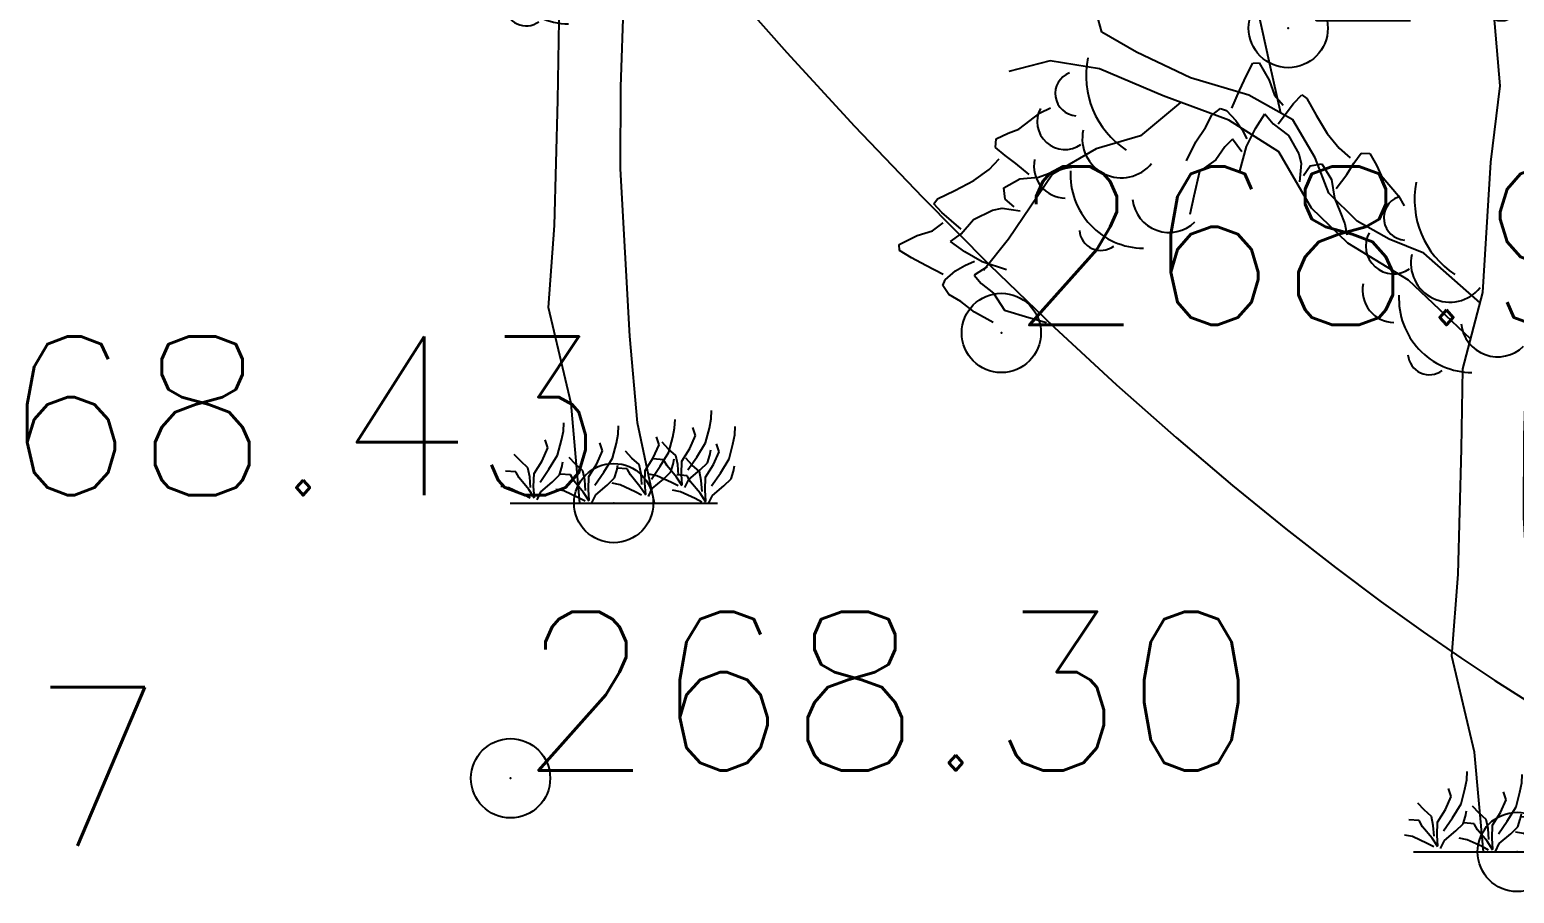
# Model space of a CAD drawing. Header units: millimetres. Extents: x 524954 to 526204, y 9523489 to 9524010.
# Drawn here: x 525398.65 to 525408.01, y 9523568.17 to 9523573.62 of the extents above; entities that cross this region are included whole.
import ezdxf
from ezdxf.enums import TextEntityAlignment as Align

# ---------------------------------------------------------------- set-up
doc = ezdxf.new("R2010")
doc.units = ezdxf.units.MM
doc.header["$PDMODE"] = 32
doc.header["$PDSIZE"] = 0.5
doc.linetypes.add('ACAD_ISO12W100', pattern=[21, 12, -3, 0, -3, 0, -3])
for name, color, linetype in [('Arbre', 34, 'ACAD_ISO12W100'), ('CN_01_00', 3, 'Continuous'), ('TopoAlt', 3, 'Continuous'), ('TOPOJIS', 7, 'Continuous')]:
    doc.layers.add(name, color=color, linetype=linetype)
doc.styles.add('Simplex 1.0', font='Simplex.shx', dxfattribs={"width": 0.99, "height": 1})

# ---------------------------------------------------------------- blocks, each defined once
blk = doc.blocks.new('TCPOINT M')
at = {"color": 0}
blk.add_point((0, 0), dxfattribs=at)
at = {"layer": 'TopoAlt', "style": 'Simplex 1.0', "width": 0.99}
blk.add_attdef('ALT', (0.15, 0.15), '', height=1, dxfattribs=at)
blk = doc.blocks.new('v088')
at = {"linetype": 'Continuous'}
for p, q in [((-2.6206, 5.1685), (-2.7013, 5.4591)), ((-0.1073, 4.8293), (-0.1646, 5.4873)), ((-1.5592, 4.9668), (-1.6346, 5.3011)), ((-2.4003, 5.0425), (-2.6206, 5.1685)), ((-2.9464, 4.9876), (-3.2062, 4.92)), ((-2.6344, 4.9381), (-2.9464, 4.9876)), ((-2.0611, 4.8817), (-2.4003, 5.0425)), ((-1.4917, 4.6586), (-1.5592, 4.9668)), ((-2.2328, 4.7662), (-2.6344, 4.9381)), ((-1.6919, 4.7713), (-2.0611, 4.8817)), ((-0.1657, 4.3492), (-0.1073, 4.8293)), ((-2.1227, 4.7254), (-2.3768, 4.5144)), ((-1.8192, 4.6131), (-2.2328, 4.7662)), ((-1.415, 4.6154), (-1.6919, 4.7713)), ((-1.5041, 4.4145), (-1.8192, 4.6131)), ((-1.2732, 4.3758), (-1.415, 4.6154)), ((-2.3768, 4.5144), (-2.655, 4.434)), ((-2.655, 4.434), (-2.9315, 4.2727)), ((-1.2976, 4.0581), (-1.5041, 4.4145)), ((-1.1877, 4.1537), (-1.2732, 4.3758)), ((-0.2169, 3.5272), (-0.1657, 4.3492)), ((-2.9315, 4.2727), (-3.209, 3.8627)), ((-1.0099, 3.9771), (-1.1877, 4.1537)), ((-1.0692, 3.839), (-1.2976, 4.0581)), ((-0.8085, 3.8631), (-1.0099, 3.9771)), ((-3.209, 3.8627), (-3.3666, 3.6666)), ((-0.589, 3.7744), (-0.8085, 3.8631)), ((-0.6849, 3.6045), (-1.0692, 3.839)), ((-0.2343, 3.4611), (-0.589, 3.7744)), ((-0.2941, 3.234), (-0.6849, 3.6045)), ((-0.3436, 3.0457), (-0.2169, 3.5272)), ((0.0445, 2.6247), (0.064, 3.1786)), ((-0.3518, 2.5418), (-0.3436, 3.0457)), ((0.0429, 2.1085), (0.0445, 2.6247)), ((-0.3726, 1.7516), (-0.3518, 2.5418)), ((0.1022, 1.0525), (0.0429, 2.1085)), ((-0.4115, 1.2346), (-0.3726, 1.7516)), ((-0.2683, 0.6281), (-0.4115, 1.2346)), ((0.151, 0.5063), (0.1022, 1.0525)), ((-0.2127, 0), (-0.2683, 0.6281)), ((0.2565, 0), (0.151, 0.5063)), ((-0.6539, 0), (0.6539, 0))]:
    blk.add_line(p, q, dxfattribs=at)
at = {"color": 3, "linetype": 'Continuous'}
for p, q in [((-1.7068, 4.8945), (-1.6668, 4.9726)), ((-1.6668, 4.9726), (-1.6283, 4.976)), ((-1.6283, 4.976), (-1.5645, 4.8667)), ((-1.7514, 4.7999), (-1.7068, 4.8945)), ((-1.8008, 4.6887), (-1.7514, 4.7999)), ((-1.5645, 4.8667), (-1.5307, 4.7714)), ((-3.0095, 4.66), (-2.9439, 4.6918)), ((-1.9257, 4.6454), (-1.871, 4.6871)), ((-1.871, 4.6871), (-1.8334, 4.6747)), ((-1.5307, 4.7714), (-1.4755, 4.7074)), ((-1.5083, 4.5916), (-1.4112, 4.7196)), ((-1.4112, 4.7196), (-1.3587, 4.7727)), ((-1.3587, 4.7727), (-1.3272, 4.7513)), ((-1.3272, 4.7513), (-1.2679, 4.6451)), ((-3.1435, 4.5571), (-3.0095, 4.66)), ((-1.9657, 4.5674), (-1.9257, 4.6454)), ((-1.8334, 4.6747), (-1.7744, 4.6115)), ((-1.7744, 4.6115), (-1.7365, 4.5561)), ((-1.6512, 4.5605), (-1.5907, 4.6542)), ((-1.5907, 4.6542), (-1.5392, 4.5896)), ((-1.5392, 4.5896), (-1.4434, 4.5178)), ((-1.2679, 4.6451), (-1.1988, 4.529)), ((-3.2911, 4.4407), (-3.2867, 4.4956)), ((-3.2867, 4.4956), (-3.2101, 4.5328)), ((-3.2101, 4.5328), (-3.1435, 4.5571)), ((-2.0269, 4.4774), (-1.9657, 4.5674)), ((-1.7365, 4.5561), (-1.7054, 4.4954)), ((-1.7081, 4.4479), (-1.6512, 4.5605)), ((-1.4434, 4.5178), (-1.3781, 4.401)), ((-1.1988, 4.529), (-1.1228, 4.4377)), ((-3.2303, 4.3905), (-3.2911, 4.4407)), ((-2.0862, 4.3565), (-2.0269, 4.4774)), ((-1.8447, 4.4455), (-1.8998, 4.3645)), ((-1.7952, 4.494), (-1.8447, 4.4455)), ((-1.7371, 4.415), (-1.7952, 4.494)), ((-1.7488, 4.2914), (-1.7081, 4.4479)), ((-1.1228, 4.4377), (-1.0524, 4.3767)), ((-1.0302, 4.3418), (-0.9835, 4.4054)), ((-0.9835, 4.4054), (-0.9285, 4.4041)), ((-0.9285, 4.4041), (-0.8869, 4.3298)), ((-3.3314, 4.3035), (-3.2664, 4.3702)), ((-3.1617, 4.3413), (-3.2303, 4.3905)), ((-3.0788, 4.2707), (-3.1617, 4.3413)), ((-2.9333, 4.2859), (-2.8514, 4.3121)), ((-2.8514, 4.3121), (-2.7828, 4.3211)), ((-1.8998, 4.3645), (-2.0031, 4.2901)), ((-1.3781, 4.401), (-1.3629, 4.3412)), ((-1.3629, 4.3412), (-1.3723, 4.2259)), ((-1.3485, 4.2656), (-1.3049, 4.3248)), ((-1.3049, 4.3248), (-1.2331, 4.3384)), ((-1.2331, 4.3384), (-1.1715, 4.2405)), ((-1.0754, 4.2705), (-1.0302, 4.3418)), ((-0.8869, 4.3298), (-0.8589, 4.2646)), ((-3.5467, 4.1705), (-3.4268, 4.2328)), ((-3.4268, 4.2328), (-3.3314, 4.3035)), ((-3.2386, 4.1877), (-3.1373, 4.2436)), ((-3.1373, 4.2436), (-3.0186, 4.2553)), ((-3.0186, 4.2553), (-2.9333, 4.2859)), ((-2.0031, 4.2901), (-2.0401, 4.1343)), ((-1.1715, 4.2405), (-1.153, 4.1227)), ((-1.1411, 4.1837), (-1.0754, 4.2705)), ((-0.8589, 4.2646), (-0.7485, 4.1368)), ((-3.6561, 4.1174), (-3.5467, 4.1705)), ((-3.2291, 4.1152), (-3.2386, 4.1877)), ((-2.0401, 4.1343), (-2.0653, 4.0199)), ((-1.153, 4.1227), (-1.1176, 4.0393)), ((-0.7485, 4.1368), (-0.7129, 4.0731)), ((-3.6793, 4.0872), (-3.6561, 4.1174)), ((-3.6294, 4.0317), (-3.6793, 4.0872)), ((-3.5071, 3.9275), (-3.6294, 4.0317)), ((-3.4297, 3.988), (-3.3093, 4.0465)), ((-3.3093, 4.0465), (-3.2488, 4.0583)), ((-3.2488, 4.0583), (-3.1342, 4.0423)), ((-3.1725, 4.0683), (-3.2291, 4.1152)), ((-1.1176, 4.0393), (-1.0867, 3.9591)), ((-3.6878, 3.9154), (-3.6208, 3.9668)), ((-3.5069, 3.8964), (-3.4297, 3.988)), ((-1.0867, 3.9591), (-1.0738, 3.891)), ((-3.8977, 3.8297), (-3.785, 3.8871)), ((-3.785, 3.8871), (-3.6878, 3.9154)), ((-3.5743, 3.8488), (-3.5069, 3.8964)), ((-3.4842, 3.783), (-3.5743, 3.8488)), ((-3.8965, 3.791), (-3.8977, 3.8297)), ((-3.8209, 3.7466), (-3.8965, 3.791)), ((-3.729, 3.6966), (-3.8209, 3.7466)), ((-3.3751, 3.7197), (-3.4842, 3.783)), ((-3.6208, 3.641), (-3.729, 3.6966)), ((-3.6087, 3.6076), (-3.5422, 3.6629)), ((-3.5422, 3.6629), (-3.4847, 3.6976)), ((-3.4847, 3.6976), (-3.4223, 3.7252)), ((-3.3439, 3.6889), (-3.4261, 3.6355)), ((-3.2212, 3.6701), (-3.3751, 3.7197)), ((-3.6232, 3.5708), (-3.6087, 3.6076)), ((-3.5847, 3.5138), (-3.6232, 3.5708)), ((-3.4261, 3.6355), (-3.3805, 3.5833)), ((-3.3805, 3.5833), (-3.3028, 3.5236)), ((-3.5091, 3.4694), (-3.5847, 3.5138)), ((-3.4228, 3.4031), (-3.5091, 3.4694)), ((-3.3028, 3.5236), (-3.2344, 3.4162)), ((-3.3055, 3.337), (-3.4228, 3.4031)), ((-3.2344, 3.4162), (-3.081, 3.3703)), ((-3.081, 3.3703), (-2.9682, 3.3386)), ((0.6155, 0.5313), (0.6179, 0.5842)), ((-0.3173, 0.4544), (-0.3149, 0.5073)), ((0.0288, 0.4351), (0.0313, 0.488)), ((0.3726, 0.4159), (0.3847, 0.4736)), ((0.3847, 0.4736), (0.3871, 0.5265)), ((0.5169, 0.4255), (0.5001, 0.476)), ((0.5794, 0.3798), (0.6034, 0.4736)), ((0.6034, 0.4736), (0.6155, 0.5313)), ((0.7645, 0.4303), (0.7669, 0.4832)), ((-0.4159, 0.3486), (-0.4327, 0.3991)), ((-0.3534, 0.3029), (-0.3294, 0.3967)), ((-0.3294, 0.3967), (-0.3173, 0.4544)), ((-0.0697, 0.3294), (-0.0865, 0.3798)), ((-0.0072, 0.2837), (0.0168, 0.3774)), ((0.0168, 0.3774), (0.0288, 0.4351)), ((0.2861, 0.3678), (0.2693, 0.4183)), ((0.3462, 0.3414), (0.3053, 0.3847)), ((0.3486, 0.3221), (0.3726, 0.4159)), ((0.4808, 0.3438), (0.5169, 0.4255)), ((0.5241, 0.2909), (0.5794, 0.3798)), ((0.6659, 0.3246), (0.6491, 0.375)), ((0.7525, 0.3726), (0.7645, 0.4303)), ((-0.5866, 0.2645), (-0.6275, 0.3077)), ((-0.452, 0.2669), (-0.4159, 0.3486)), ((-0.4087, 0.214), (-0.3534, 0.3029)), ((-0.2404, 0.2452), (-0.2813, 0.2885)), ((-0.1058, 0.2476), (-0.0697, 0.3294)), ((-0.0625, 0.1947), (-0.0072, 0.2837)), ((0.1154, 0.2837), (0.0745, 0.327)), ((0.1611, 0.2428), (0.1154, 0.2837)), ((0.1995, 0.2068), (0.25, 0.2861)), ((0.25, 0.2861), (0.2861, 0.3678)), ((0.2933, 0.2332), (0.3486, 0.3221)), ((0.3919, 0.3005), (0.3462, 0.3414)), ((0.4039, 0.2428), (0.3919, 0.3005)), ((0.4303, 0.2645), (0.4808, 0.3438)), ((0.4953, 0.2404), (0.4544, 0.2837)), ((0.4688, 0.2092), (0.5241, 0.2909)), ((0.5914, 0.2548), (0.6058, 0.3029)), ((0.6058, 0.3029), (0.6131, 0.3366)), ((0.6299, 0.2428), (0.6659, 0.3246)), ((0.7285, 0.2789), (0.7525, 0.3726)), ((-0.6179, 0.1971), (-0.6828, 0.2019)), ((-0.5962, 0.1587), (-0.6179, 0.1971)), ((-0.5409, 0.2236), (-0.5866, 0.2645)), ((-0.5289, 0.1659), (-0.5409, 0.2236)), ((-0.5049, 0.1058), (-0.5025, 0.1875)), ((-0.5025, 0.1875), (-0.452, 0.2669)), ((-0.464, 0.1322), (-0.4087, 0.214)), ((-0.3414, 0.1779), (-0.327, 0.226)), ((-0.327, 0.226), (-0.3197, 0.2596)), ((-0.1947, 0.2043), (-0.2404, 0.2452)), ((-0.1827, 0.1467), (-0.1947, 0.2043)), ((-0.1563, 0.1683), (-0.1058, 0.2476)), ((-0.1178, 0.113), (-0.0625, 0.1947)), ((0.0048, 0.1587), (0.0192, 0.2068)), ((0.0192, 0.2068), (0.0264, 0.2404)), ((0.0841, 0.2164), (0.0192, 0.2212)), ((0.1058, 0.1779), (0.0841, 0.2164)), ((0.1731, 0.1851), (0.1611, 0.2428)), ((0.1971, 0.125), (0.1995, 0.2068)), ((0.238, 0.1515), (0.2933, 0.2332)), ((0.3149, 0.2741), (0.25, 0.2789)), ((0.3366, 0.2356), (0.3149, 0.2741)), ((0.3149, 0.1515), (0.3606, 0.1971)), ((0.3967, 0.1635), (0.3366, 0.2356)), ((0.3606, 0.1971), (0.375, 0.2452)), ((0.375, 0.2452), (0.3823, 0.2789)), ((0.4087, 0.1755), (0.4039, 0.2428)), ((0.4279, 0.1827), (0.4303, 0.2645)), ((0.4736, 0.1491), (0.5457, 0.2092)), ((0.5409, 0.1995), (0.4953, 0.2404)), ((0.5529, 0.1418), (0.5409, 0.1995)), ((0.5457, 0.2092), (0.5914, 0.2548)), ((0.5794, 0.1635), (0.6299, 0.2428)), ((0.6179, 0.1082), (0.6732, 0.1899)), ((0.6732, 0.1899), (0.7285, 0.2789)), ((0.7405, 0.1539), (0.7549, 0.2019)), ((0.7549, 0.2019), (0.7621, 0.2356)), ((-0.6611, 0.0962), (-0.7116, 0.1058)), ((-0.5674, 0.0529), (-0.6611, 0.0962)), ((-0.5361, 0.0865), (-0.5962, 0.1587)), ((-0.5241, 0.0986), (-0.5289, 0.1659)), ((-0.5001, 0.0361), (-0.5049, 0.1058)), ((-0.4592, 0.0721), (-0.3871, 0.1322)), ((-0.3871, 0.1322), (-0.3414, 0.1779)), ((-0.2717, 0.1779), (-0.3366, 0.1827)), ((-0.25, 0.1394), (-0.2717, 0.1779)), ((-0.1899, 0.0673), (-0.25, 0.1394)), ((-0.1779, 0.0793), (-0.1827, 0.1467)), ((-0.1587, 0.0865), (-0.1563, 0.1683)), ((-0.113, 0.0529), (-0.0409, 0.113)), ((-0.0409, 0.113), (0.0048, 0.1587)), ((0.0409, 0.1154), (-0.0096, 0.125)), ((0.1346, 0.0721), (0.0409, 0.1154)), ((0.1659, 0.1058), (0.1058, 0.1779)), ((0.2019, 0.0505), (0.1659, 0.1058)), ((0.1779, 0.1178), (0.1731, 0.1851)), ((0.2019, 0.0553), (0.1971, 0.125)), ((0.2717, 0.1731), (0.2212, 0.1827)), ((0.2428, 0.0914), (0.3149, 0.1515)), ((0.3654, 0.1298), (0.2717, 0.1731)), ((0.4063, 0.1082), (0.3654, 0.1298)), ((0.4327, 0.1082), (0.3967, 0.1635)), ((0.464, 0.1731), (0.3991, 0.1779)), ((0.4327, 0.113), (0.4279, 0.1827)), ((0.4496, 0.0986), (0.4736, 0.1491)), ((0.4856, 0.1346), (0.464, 0.1731)), ((0.5457, 0.0625), (0.4856, 0.1346)), ((0.5578, 0.0745), (0.5529, 0.1418)), ((0.577, 0.0817), (0.5794, 0.1635)), ((0.6227, 0.0481), (0.6948, 0.1082)), ((0.6948, 0.1082), (0.7405, 0.1539)), ((-0.5265, 0.0313), (-0.5674, 0.0529)), ((-0.5001, 0.0313), (-0.5361, 0.0865)), ((-0.4832, 0.0216), (-0.4592, 0.0721)), ((-0.3149, 0.0769), (-0.3654, 0.0865)), ((-0.2212, 0.0337), (-0.3149, 0.0769)), ((-0.1803, 0.012), (-0.2212, 0.0337)), ((-0.1539, 0.012), (-0.1899, 0.0673)), ((-0.1539, 0.0168), (-0.1587, 0.0865)), ((-0.137, 0.0024), (-0.113, 0.0529)), ((0.1755, 0.0505), (0.1346, 0.0721)), ((0.2188, 0.0409), (0.2428, 0.0914)), ((0.4207, 0.0721), (0.3702, 0.0817)), ((0.5145, 0.0288), (0.4207, 0.0721)), ((0.5554, 0.0072), (0.5145, 0.0288)), ((0.5818, 0.0072), (0.5457, 0.0625)), ((0.5818, 0.012), (0.577, 0.0817)), ((0.5986, -0.0024), (0.6227, 0.0481))]:
    blk.add_line(p, q, dxfattribs=at)
for centre, major_axis, start_param, end_param in [((-2.1547, 4.8961), (-0.3995, 0.3995), 0.587708, 1.773422), ((-2.774, 4.7815), (-0.099, 0.099), -0.421529, 2.292047), ((-2.8514, 4.6047), (-0.1246, 0.1246), 0.293965, 2.957824), ((-2.4968, 4.4965), (0.1741, 0.1741), 2.133893, 4.816631), ((-2.8441, 4.3258), (-0.1445, 0.1445), 0.590553, 2.325666), ((-2.352, 4.2724), (0.3298, 0.3298), 2.307735, 3.914618), ((-0.0823, 4.1124), (0.3995, 0.3995), 2.158504, 3.344219), ((-0.7016, 3.9977), (0.099, 0.099), 1.149268, 3.862844), ((-2.1954, 4.1377), (0.1641, 0.1641), 2.463212, 4.701636), ((-2.6253, 3.929), (0.0964, 0.0964), 2.435534, 4.557933), ((-0.779, 3.821), (0.1246, 0.1246), 1.864761, 4.52862), ((-0.4244, 3.7128), (0.1741, 0.1741), 2.133893, 4.816631), ((-0.7718, 3.542), (-0.1445, 0.1445), 0.590553, 2.325666), ((-0.2796, 3.4886), (0.3298, 0.3298), 2.307735, 3.914618), ((-0.1231, 3.3539), (0.1641, 0.1641), 2.463212, 4.701636), ((-0.5529, 3.1452), (0.0964, 0.0964), 2.435534, 4.557933)]:
    blk.add_ellipse(centre, major_axis=major_axis, ratio=1, start_param=start_param, end_param=end_param, dxfattribs=at)

msp = doc.modelspace()

# ---------------------------------------------------------------- linework, layer by layer
at = {"layer": 'CN_01_00', "elevation": 269, "flags": 128}
msp.add_lwpolyline([(525403.0082, 9523573.9406), (525403.4231, 9523573.4707), (525403.8493, 9523573.0071), (525404.2781, 9523572.5585), (525404.7009, 9523572.1334), (525405.1102, 9523571.739), (525405.5033, 9523571.3761), (525405.8786, 9523571.0439), (525406.2347, 9523570.7417), (525406.57, 9523570.4688), (525406.8831, 9523570.2244), (525407.1723, 9523570.0079), (525407.4362, 9523569.8184), (525407.6741, 9523569.6546), (525407.8893, 9523569.5125), (525408.0856, 9523569.3874)], dxfattribs=at)

# ---------------------------------------------------------------- block references
at = {"layer": 'Arbre'}
for p in [(525402.331, 9523570.63), (525408.03, 9523568.431)]:
    msp.add_blockref('v088', p, dxfattribs=at)
at = {"layer": 'TOPOJIS'}
ref = msp.add_blockref('TCPOINT M', (525406.5859, 9523573.6254, 269.85), dxfattribs=at)
ref.add_attrib('ALT', '269.85', (525406.6359, 9523573.6754, 269.85), dxfattribs={"layer": 'TopoAlt', "height": 1, "style": 'Simplex 1.0', "width": 0.99})
ref = msp.add_blockref('TCPOINT M', (525404.7763, 9523571.7035, 268.96), dxfattribs=at)
ref.add_attrib('ALT', '268.96', (525404.8263, 9523571.7535, 268.96), dxfattribs={"layer": 'TopoAlt', "height": 1, "style": 'Simplex 1.0', "width": 0.99})
ref = msp.add_blockref('TCPOINT M', (525402.3311, 9523570.6302, 268.43), dxfattribs=at)
ref.add_attrib('ALT', '268.43', dxfattribs={"layer": 'TopoAlt', "height": 1, "style": 'Simplex 1.0', "width": 0.99}).set_placement((525402.2811, 9523570.6802, 268.43), align=Align.RIGHT)
ref = msp.add_blockref('TCPOINT M', (525401.6805, 9523568.8954, 268.3), dxfattribs=at)
ref.add_attrib('ALT', '268.30', (525401.7305, 9523568.9454, 268.3), dxfattribs={"layer": 'TopoAlt', "height": 1, "style": 'Simplex 1.0', "width": 0.99})
ref = msp.add_blockref('TCPOINT M', (525394.7838, 9523568.4201, 267.97), dxfattribs=at)
ref.add_attrib('ALT', '267.97', (525394.8338, 9523568.4701, 267.97), dxfattribs={"layer": 'TopoAlt', "height": 1, "style": 'Simplex 1.0', "width": 0.99})
ref = msp.add_blockref('TCPOINT M', (525408.0302, 9523568.4312, 268.77), dxfattribs=at)
ref.add_attrib('ALT', '268.77', (525408.0802, 9523568.4812, 268.77), dxfattribs={"layer": 'TopoAlt', "height": 1, "style": 'Simplex 1.0', "width": 0.99})

doc.saveas('drawing.dxf')
